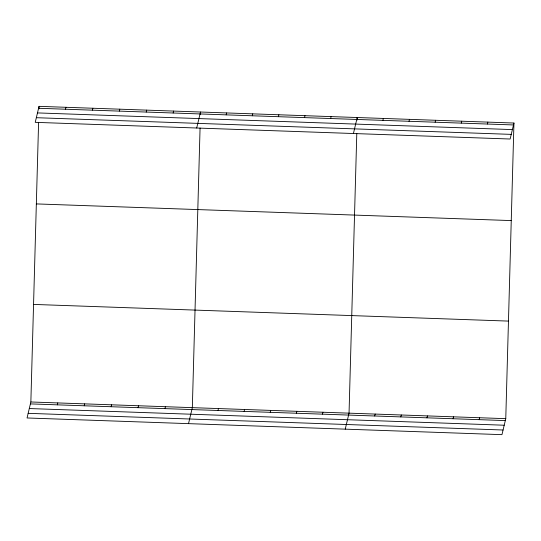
<?xml version="1.0" encoding="UTF-8"?>
<svg xmlns="http://www.w3.org/2000/svg" width="541" height="541" viewBox="0 0 541 541"><rect width="100%" height="100%" fill="white"/><g stroke="black" fill="none" stroke-linecap="round" stroke-linejoin="round"><path stroke-width="0.81" d="M513.95 123.03L510.143 139.023L35.233 122.34L39.04 106.347L513.95 123.03L505.767 418.66L501.96 434.653L27.05 417.97L30.857 401.977L38.6 122.327M38.972 108.869L39.04 106.347M200.069 128.001L192.332 407.65L188.518 423.644M200.44 114.543L200.508 112.021L196.701 128.014M356.79 133.505L349.046 413.155L345.239 429.148M357.161 120.048L357.229 117.525L353.422 133.519M65.495 109.214L65.955 107.294M92.403 110.161L92.863 108.241M119.318 111.108L119.777 109.187M57.312 404.844L57.772 402.923M146.226 112.055L146.685 110.127M84.227 405.791L84.68 403.87M173.14 112.995L173.6 111.074M111.135 406.737L111.595 404.817M138.05 407.684L138.51 405.757M226.172 114.861L226.632 112.941M164.958 408.624L165.418 406.704M252.295 115.774L252.748 113.853M278.412 116.694L278.872 114.773M217.989 410.491L218.449 408.563M304.529 117.613L304.989 115.686M244.113 411.403L244.573 409.483M330.652 118.526L331.112 116.606M270.23 412.323L270.689 410.403M296.353 413.243L296.813 411.316M382.893 120.366L383.353 118.438M322.47 414.156L322.93 412.235M409.01 121.279L409.469 119.358M435.133 122.198L435.593 120.278M374.71 415.995L375.17 414.068M461.25 123.111L461.71 121.191M400.834 416.908L401.287 414.988M487.373 124.031L487.833 122.11M426.95 417.828L427.41 415.907M453.074 418.741L453.527 416.82M479.191 419.66L479.651 417.74M38.58 108.274L513.49 124.951M37.478 112.913L512.388 129.59M36.335 117.701L511.245 134.378M36.342 203.91L511.252 220.586M33.562 304.421L508.472 321.097M30.857 401.977L505.767 418.66M30.404 403.897L505.314 420.58M29.295 408.543L504.205 425.219M28.159 413.331L503.062 430.007"/></g></svg>
